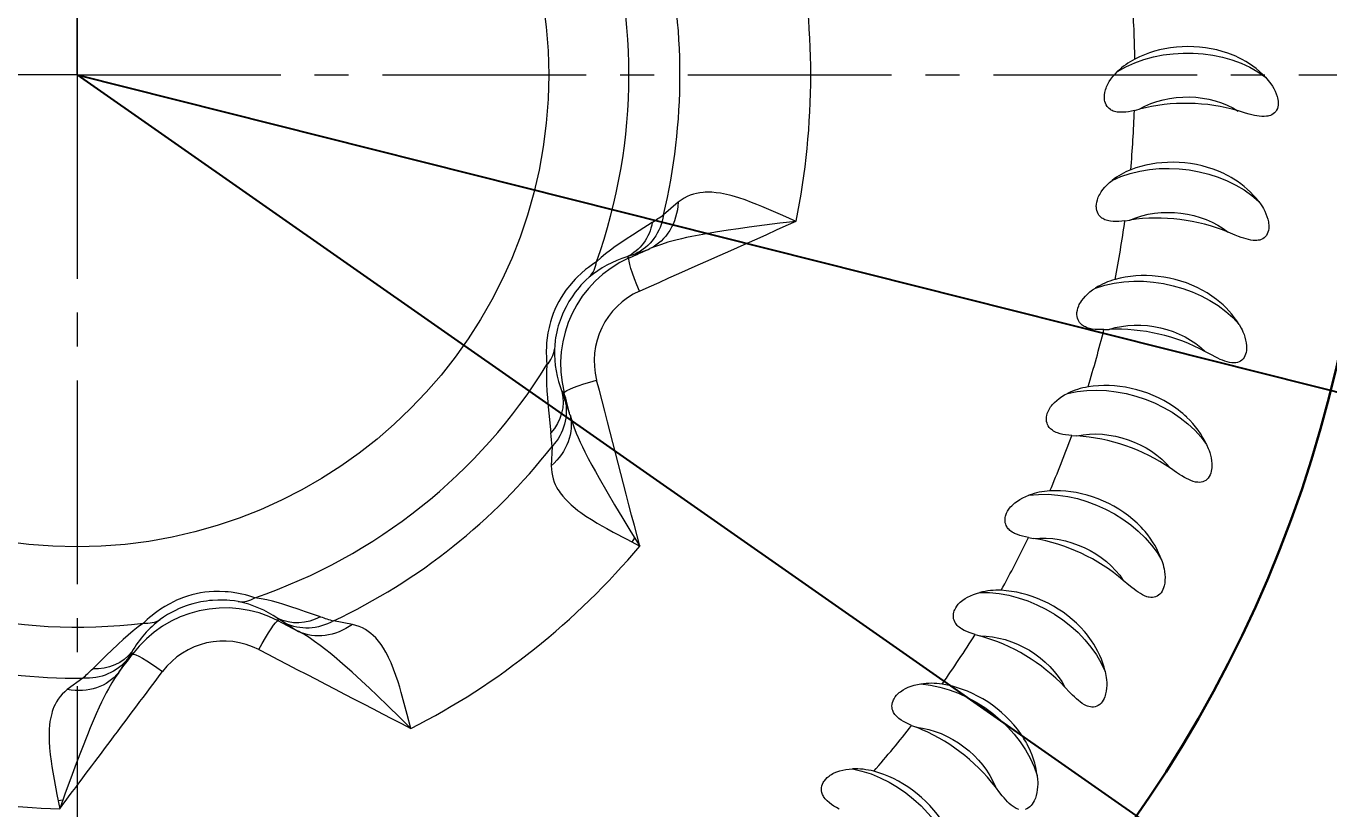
# Model space of a CAD drawing. Extents: x 89 to 601, y -20 to 440.
# Drawn here: x 232.49 to 266.08, y 171.6 to 191.78 of the extents above; entities that cross this region are included whole.
import ezdxf

# ---------------------------------------------------------------- set-up
doc = ezdxf.new("R2010")
doc.units = 0
doc.header["$LTSCALE"] = 7
doc.header["$MEASUREMENT"] = 0
doc.linetypes.add('CENTER2', pattern=[1.125, 0.75, -0.125, 0.125, -0.125])
doc.layers.get('0').update_dxf_attribs({"linetype": 'CONTINUOUS', "lineweight": 15})
for name, color, linetype, lineweight in [('1', 1, 'CENTER2', 15), ('3', 3, 'CONTINUOUS', 30), ('8', 250, 'CONTINUOUS', 15)]:
    doc.layers.add(name, color=color, linetype=linetype, lineweight=lineweight)
doc.styles.add('ITALICT', font='ITALICT.shx', dxfattribs={"width": 0.8, "height": 3})
doc.dimstyles.get("Standard").update_dxf_attribs({"dimtxt": 3, "dimasz": 3, "dimexe": 0.5, "dimexo": 0.5, "dimgap": 0.8, "dimtad": 1, "dimdsep": 46, "dimtxsty": 'ITALICT', "dimcen": 0.09, "dimazin": 2, "dimtfac": 1, "dimtmove": 0, "dimatfit": 3, "dimfxl": 1, "dimtolj": 1, "dimtzin": 0, "dimarcsym": 0})

# ---------------------------------------------------------------- blocks, each defined once
blk = doc.blocks.new('*D10')
at = {"color": 0, "lineweight": -2, "transparency": 16777216}
for p, q in [((235.058, 221.486), (314.622, 221.486)), ((314.122, 162.559), (314.122, 218.486)), ((233.654, 159.559), (314.622, 159.559))]:
    blk.add_line(p, q, dxfattribs=at)
at = {"color": 0, "transparency": 16777216}
for points in [[(313.622, 218.486), (314.622, 218.486), (314.122, 221.486)], [(313.622, 162.559), (314.622, 162.559), (314.122, 159.559)]]:
    blk.add_solid(points, dxfattribs=at)
at = {"color": 0, "transparency": 16777216, "insert": (311.822, 191.77), "char_height": 3, "attachment_point": 5, "rotation": 90, "style": 'ITALICT'}
blk.add_mtext('\\A1;61.9', dxfattribs=at)
blk = doc.blocks.new('*D56')
at = {"color": 0, "lineweight": -2, "transparency": 16777216}
for p, q in [((234.307, 266.52), (340.204, 266.52)), ((339.704, 263.52), (339.704, 117.52)), ((234.307, 114.52), (340.204, 114.52))]:
    blk.add_line(p, q, dxfattribs=at)
at = {"color": 0, "transparency": 16777216}
for points in [[(339.204, 263.52), (340.204, 263.52), (339.704, 266.52)], [(339.204, 117.52), (340.204, 117.52), (339.704, 114.52)]]:
    blk.add_solid(points, dxfattribs=at)
at = {"color": 0, "transparency": 16777216, "insert": (337.404, 190.52), "char_height": 3, "attachment_point": 5, "rotation": 90, "style": 'ITALICT'}
blk.add_mtext('\\A1;152', dxfattribs=at)
blk = doc.blocks.new('*D59')
at = {"color": 0, "lineweight": -2, "transparency": 16777216}
for p, q in [((233.807, 190.52), (289.087, 176.622)), ((306.788, 172.172), (291.997, 175.891))]:
    blk.add_line(p, q, dxfattribs=at)
at = {"color": 0, "transparency": 16777216}
blk.add_solid([(292.119, 176.376), (291.875, 175.406), (289.087, 176.622)], dxfattribs=at)
at = {"color": 0, "transparency": 16777216, "insert": (303.026, 175.49), "char_height": 3, "attachment_point": 5, "rotation": 345.8882, "style": 'ITALICT'}
blk.add_mtext('\\A1;R57', dxfattribs=at)
blk = doc.blocks.new('*D60')
at = {"color": 0, "lineweight": -2, "transparency": 16777216}
for p, q in [((233.807, 190.52), (288.098, 152.551)), ((309.376, 137.669), (290.556, 150.831))]:
    blk.add_line(p, q, dxfattribs=at)
blk.add_arc((233.807, 190.52), 66.25, 321.48913, 325.46446, dxfattribs=at)
at = {"color": 0, "transparency": 16777216}
blk.add_solid([(290.842, 151.241), (290.269, 150.422), (288.098, 152.551)], dxfattribs=at)
at = {"color": 0, "transparency": 16777216, "insert": (304.56, 143.844), "char_height": 3, "attachment_point": 5, "rotation": 325.032, "style": 'ITALICT'}
blk.add_mtext('\\A1;R66.25', dxfattribs=at)
blk = doc.blocks.new('*D62')
at = {"color": 0, "lineweight": -2, "transparency": 16777216}
for p, q in [((173.432, 212.495), (156.954, 218.492)), ((170.807, 190.52), (152.021, 190.52))]:
    blk.add_line(p, q, dxfattribs=at)
blk.add_arc((233.807, 190.52), 81.286, 162.11471, 177.88529, dxfattribs=at)
at = {"color": 0, "transparency": 16777216}
for points in [[(155.977, 215.646), (156.922, 215.322), (157.423, 218.321)], [(153.077, 193.51), (152.077, 193.529), (152.521, 190.52)]]:
    blk.add_solid(points, dxfattribs=at)
at = {"color": 0, "transparency": 16777216, "insert": (151.491, 205.035), "char_height": 3, "attachment_point": 5, "rotation": 80, "style": 'ITALICT'}
blk.add_mtext('\\A1;20°', dxfattribs=at)
blk = doc.blocks.new('*D63')
at = {"color": 0, "lineweight": -2, "transparency": 16777216}
for p, q in [((181.658, 242.669), (170.053, 254.274)), ((170.807, 190.52), (143.645, 190.52))]:
    blk.add_line(p, q, dxfattribs=at)
blk.add_arc((233.807, 190.52), 89.662, 136.91715, 178.08285, dxfattribs=at)
at = {"color": 0, "transparency": 16777216}
for points in [[(167.962, 252.112), (168.681, 251.416), (170.407, 253.92)], [(144.696, 193.511), (143.696, 193.528), (144.145, 190.52)]]:
    blk.add_solid(points, dxfattribs=at)
at = {"color": 0, "transparency": 16777216, "insert": (148.846, 225.712), "char_height": 3, "attachment_point": 5, "rotation": 67.5, "style": 'ITALICT'}
blk.add_mtext('\\A1;45°', dxfattribs=at)

msp = doc.modelspace()

# ---------------------------------------------------------------- linework, layer by layer
at = {"layer": '1'}
for p, q in [((233.807, 190.52), (233.807, 266.52)), ((233.807, 256.77), (233.807, 190.52)), ((233.807, 190.52), (171.307, 190.52)), ((233.807, 190.52), (296.307, 190.52)), ((233.807, 190.52), (233.807, 114.52))]:
    msp.add_line(p, q, dxfattribs=at)
msp.add_arc((233.807, 190.52), 57, 193.4627, 347.3297, dxfattribs=at)
at = {"layer": '3'}
for radius in [44.5, 40.105, 33.325]:
    msp.add_circle((233.807, 190.52), radius, dxfattribs=at)
at = {"layer": '8', "ltscale": 0.003281}
for p, q in [((261.067, 189.607), (261.194, 189.639)), ((260.822, 186.762), (260.952, 186.781)), ((260.281, 183.959), (260.413, 183.964)), ((259.451, 181.228), (259.582, 181.219)), ((256.958, 176.099), (257.084, 176.063)), ((255.324, 173.758), (255.446, 173.709))]:
    msp.add_line(p, q, dxfattribs=at)
at = {"layer": '8', "ltscale": 0.012495}
msp.add_line((249.306, 187.241), (248.928, 186.914), dxfattribs=at)
at = {"layer": '8', "ltscale": 0.00558}
msp.add_line((248.195, 185.905), (247.983, 185.834), dxfattribs=at)
at = {"layer": '8', "ltscale": 0.001645}
msp.add_line((248.042, 185.805), (247.983, 185.834), dxfattribs=at)
at = {"layer": '8', "ltscale": 0.005581}
for p, q in [((246.31, 182.359), (246.386, 182.149)), ((239.169, 176.394), (238.982, 176.515)), ((235.222, 175.657), (235.106, 175.466))]:
    msp.add_line(p, q, dxfattribs=at)
at = {"layer": '8', "ltscale": 0.001646}
for p, q in [((246.369, 182.33), (246.31, 182.359)), ((238.997, 176.451), (238.982, 176.515)), ((235.237, 175.593), (235.222, 175.657))]:
    msp.add_line(p, q, dxfattribs=at)
at = {"layer": '8', "ltscale": 0.012494}
for p, q in [((246.054, 180.947), (246.034, 180.447)), ((240.907, 176.359), (240.416, 176.45))]:
    msp.add_line(p, q, dxfattribs=at)
at = {"layer": '8', "ltscale": 0.003134}
msp.add_line((248.118, 178.481), (248.184, 178.588), dxfattribs=at)
at = {"layer": '8', "ltscale": 0.00328}
msp.add_line((258.339, 178.598), (258.468, 178.575), dxfattribs=at)
at = {"layer": '8', "ltscale": 0.012493}
msp.add_line((233.958, 174.976), (233.555, 174.681), dxfattribs=at)
at = {"layer": '8', "ltscale": 0.003136}
msp.add_line((233.318, 171.825), (233.442, 171.84), dxfattribs=at)
at = {"layer": '8'}
for points in [[(263.746, 190.971), (263.68, 191.001), (263.613, 191.03), (263.544, 191.058), (263.474, 191.083), (263.333, 191.129), (263.19, 191.167), (263.044, 191.198), (262.896, 191.222), (262.748, 191.239), (262.598, 191.249), (262.448, 191.251), (262.298, 191.247), (262.149, 191.236), (262, 191.219), (261.853, 191.194), (261.718, 191.165), (261.585, 191.13), (261.455, 191.089), (261.326, 191.042), (261.201, 190.989), (261.079, 190.93)], [(261.067, 189.607), (260.991, 189.589), (260.912, 189.574), (260.843, 189.564), (260.772, 189.558), (260.696, 189.558), (260.658, 189.56), (260.621, 189.565), (260.586, 189.572), (260.552, 189.581), (260.523, 189.591), (260.496, 189.603), (260.472, 189.615), (260.45, 189.628), (260.416, 189.655), (260.387, 189.682), (260.364, 189.711), (260.338, 189.753), (260.319, 189.795), (260.306, 189.838), (260.3, 189.867), (260.296, 189.895), (260.293, 189.952), (260.296, 190.009), (260.304, 190.066), (260.312, 190.102), (260.322, 190.139), (260.335, 190.177), (260.351, 190.216), (260.382, 190.283), (260.419, 190.349), (260.463, 190.415), (260.512, 190.48), (260.569, 190.545), (260.631, 190.608)], [(264.447, 190.462), (264.519, 190.379), (264.553, 190.336), (264.586, 190.292), (264.627, 190.231), (264.664, 190.168), (264.697, 190.102), (264.726, 190.034), (264.749, 189.963), (264.758, 189.927), (264.765, 189.891), (264.772, 189.842), (264.774, 189.793), (264.772, 189.745), (264.765, 189.698), (264.752, 189.653), (264.733, 189.612), (264.709, 189.575), (264.681, 189.543), (264.648, 189.516), (264.613, 189.494), (264.575, 189.478), (264.535, 189.466), (264.505, 189.459), (264.475, 189.455), (264.412, 189.451), (264.35, 189.452), (264.287, 189.458), (264.224, 189.467), (264.162, 189.479), (264.092, 189.495), (264.022, 189.512), (263.93, 189.538), (263.747, 189.592)], [(263.629, 187.839), (263.566, 187.876), (263.503, 187.912), (263.437, 187.946), (263.37, 187.979), (263.235, 188.039), (263.096, 188.092), (262.955, 188.138), (262.81, 188.177), (262.664, 188.21), (262.516, 188.235), (262.368, 188.254), (262.218, 188.265), (262.068, 188.27), (261.919, 188.268), (261.77, 188.259), (261.633, 188.244), (261.497, 188.223), (261.363, 188.196), (261.23, 188.162), (261.1, 188.123), (260.973, 188.077)], [(260.822, 186.762), (260.745, 186.753), (260.665, 186.746), (260.595, 186.743), (260.523, 186.745), (260.448, 186.752), (260.41, 186.759), (260.374, 186.767), (260.34, 186.778), (260.308, 186.79), (260.279, 186.804), (260.254, 186.818), (260.231, 186.833), (260.211, 186.848), (260.179, 186.878), (260.154, 186.909), (260.134, 186.939), (260.112, 186.984), (260.098, 187.028), (260.089, 187.072), (260.086, 187.101), (260.085, 187.13), (260.088, 187.187), (260.097, 187.243), (260.112, 187.298), (260.123, 187.334), (260.137, 187.369), (260.154, 187.406), (260.174, 187.443), (260.211, 187.506), (260.255, 187.568), (260.305, 187.629), (260.362, 187.689), (260.424, 187.747), (260.494, 187.804)], [(252.344, 186.748), (252.002, 186.899), (251.64, 187.057), (251.462, 187.132), (251.329, 187.186), (251.197, 187.237), (251.031, 187.298), (250.866, 187.353), (250.701, 187.402), (250.625, 187.422), (250.548, 187.44), (250.472, 187.457), (250.396, 187.47), (250.283, 187.486), (250.17, 187.496), (250.059, 187.499), (250.004, 187.497), (249.95, 187.494), (249.864, 187.484), (249.78, 187.469), (249.697, 187.448), (249.617, 187.421), (249.539, 187.388), (249.458, 187.346), (249.381, 187.297), (249.306, 187.241)], [(264.273, 187.259), (264.336, 187.17), (264.366, 187.124), (264.393, 187.076), (264.428, 187.011), (264.458, 186.944), (264.484, 186.876), (264.506, 186.805), (264.521, 186.732), (264.527, 186.695), (264.53, 186.659), (264.532, 186.609), (264.529, 186.56), (264.522, 186.512), (264.509, 186.467), (264.492, 186.423), (264.469, 186.384), (264.441, 186.35), (264.41, 186.321), (264.374, 186.298), (264.337, 186.28), (264.297, 186.267), (264.257, 186.259), (264.226, 186.256), (264.195, 186.255), (264.133, 186.257), (264.071, 186.265), (264.009, 186.278), (263.948, 186.294), (263.887, 186.312), (263.819, 186.335), (263.752, 186.359), (263.662, 186.394), (263.486, 186.467)], [(248.637, 186.721), (248.296, 186.504), (248.127, 186.395), (247.96, 186.287), (247.779, 186.164), (247.682, 186.096), (247.556, 186.003), (247.435, 185.91), (247.32, 185.814), (247.197, 185.704)], [(252.344, 186.748), (251.929, 186.698), (251.529, 186.648), (251.136, 186.597), (250.862, 186.559), (250.59, 186.519), (250.263, 186.467), (249.939, 186.411), (249.66, 186.358), (249.523, 186.329), (249.388, 186.298), (249.211, 186.254), (249.039, 186.207), (248.873, 186.155), (248.722, 186.102), (248.578, 186.044)], [(247.197, 185.704), (247.132, 185.662), (247.062, 185.613), (246.992, 185.561), (246.918, 185.503), (246.813, 185.413), (246.705, 185.312), (246.651, 185.257), (246.597, 185.2), (246.503, 185.09), (246.457, 185.033), (246.412, 184.973), (246.348, 184.881), (246.287, 184.785), (246.23, 184.686), (246.177, 184.584), (246.129, 184.48), (246.085, 184.374), (246.047, 184.266), (246.013, 184.158), (245.993, 184.086), (245.976, 184.015), (245.947, 183.872), (245.927, 183.743), (245.914, 183.617), (245.907, 183.498), (245.904, 183.421), (245.904, 183.347), (245.906, 183.261), (245.91, 183.182), (245.921, 183.054)], [(247.009, 185.306), (246.935, 185.24), (246.848, 185.154), (246.799, 185.101), (246.748, 185.043), (246.7, 184.984), (246.651, 184.921), (246.568, 184.804), (246.527, 184.742), (246.488, 184.678), (246.45, 184.612), (246.413, 184.544), (246.367, 184.451), (246.325, 184.357), (246.286, 184.262), (246.26, 184.191), (246.236, 184.121), (246.215, 184.051), (246.196, 183.983), (246.176, 183.901), (246.159, 183.823), (246.145, 183.747), (246.134, 183.676), (246.121, 183.551), (246.115, 183.449)], [(263.186, 184.736), (263.127, 184.78), (263.067, 184.822), (263.006, 184.863), (262.943, 184.903), (262.814, 184.977), (262.682, 185.044), (262.546, 185.105), (262.407, 185.159), (262.265, 185.206), (262.12, 185.247), (261.974, 185.281), (261.827, 185.308), (261.678, 185.328), (261.529, 185.342), (261.38, 185.348), (261.242, 185.348), (261.105, 185.341), (260.969, 185.328), (260.833, 185.309), (260.7, 185.283), (260.569, 185.251)], [(260.281, 183.959), (260.204, 183.958), (260.123, 183.959), (260.054, 183.964), (259.982, 183.973), (259.908, 183.988), (259.871, 183.999), (259.836, 184.011), (259.803, 184.025), (259.773, 184.041), (259.746, 184.057), (259.722, 184.074), (259.701, 184.091), (259.683, 184.109), (259.654, 184.142), (259.632, 184.175), (259.616, 184.207), (259.599, 184.254), (259.589, 184.299), (259.585, 184.344), (259.585, 184.373), (259.587, 184.402), (259.596, 184.458), (259.611, 184.513), (259.631, 184.567), (259.646, 184.601), (259.664, 184.634), (259.685, 184.669), (259.708, 184.704), (259.752, 184.763), (259.802, 184.82), (259.858, 184.875), (259.92, 184.929), (259.989, 184.98), (260.064, 185.029)], [(263.765, 184.093), (263.819, 183.997), (263.843, 183.948), (263.866, 183.898), (263.893, 183.83), (263.916, 183.76), (263.935, 183.689), (263.949, 183.616), (263.957, 183.542), (263.959, 183.505), (263.958, 183.468), (263.954, 183.419), (263.947, 183.371), (263.934, 183.324), (263.917, 183.28), (263.895, 183.238), (263.869, 183.202), (263.838, 183.17), (263.803, 183.145), (263.766, 183.126), (263.726, 183.112), (263.686, 183.104), (263.645, 183.1), (263.614, 183.1), (263.583, 183.102), (263.521, 183.111), (263.46, 183.125), (263.4, 183.144), (263.341, 183.166), (263.282, 183.191), (263.217, 183.221), (263.153, 183.252), (263.068, 183.296), (262.899, 183.387)], [(245.921, 183.054), (245.912, 182.888), (245.909, 182.72), (245.912, 182.549), (245.92, 182.376), (245.932, 182.201), (245.954, 181.964), (245.97, 181.804), (246.024, 181.295)], [(262.42, 181.697), (262.367, 181.747), (262.312, 181.795), (262.255, 181.842), (262.196, 181.888), (262.076, 181.975), (261.951, 182.056), (261.822, 182.13), (261.69, 182.199), (261.553, 182.261), (261.414, 182.316), (261.272, 182.365), (261.128, 182.408), (260.983, 182.443), (260.836, 182.472), (260.688, 182.494), (260.551, 182.508), (260.414, 182.516), (260.277, 182.517), (260.141, 182.512), (260.005, 182.501), (259.871, 182.482)], [(259.451, 181.228), (259.373, 181.234), (259.293, 181.244), (259.225, 181.256), (259.155, 181.273), (259.082, 181.296), (259.047, 181.31), (259.013, 181.326), (258.982, 181.343), (258.953, 181.362), (258.928, 181.381), (258.906, 181.4), (258.887, 181.42), (258.871, 181.439), (258.846, 181.475), (258.828, 181.51), (258.814, 181.544), (258.802, 181.592), (258.798, 181.638), (258.798, 181.683), (258.801, 181.712), (258.806, 181.741), (258.821, 181.796), (258.841, 181.849), (258.867, 181.9), (258.886, 181.932), (258.907, 181.964), (258.931, 181.997), (258.958, 182.029), (259.008, 182.083), (259.064, 182.134), (259.125, 182.183), (259.193, 182.23), (259.266, 182.274), (259.346, 182.315)], [(246.516, 181.763), (246.562, 181.609), (246.617, 181.453), (246.679, 181.293), (246.728, 181.177), (246.781, 181.06), (246.84, 180.934), (246.902, 180.807), (246.988, 180.638), (247.078, 180.468), (247.171, 180.297), (247.267, 180.126), (247.464, 179.783), (247.667, 179.438), (247.876, 179.092), (248.088, 178.744), (248.314, 178.379)], [(262.929, 180.996), (262.973, 180.896), (262.992, 180.844), (263.009, 180.792), (263.029, 180.722), (263.045, 180.65), (263.056, 180.577), (263.062, 180.503), (263.063, 180.429), (263.06, 180.392), (263.056, 180.355), (263.047, 180.307), (263.034, 180.26), (263.017, 180.214), (262.996, 180.172), (262.97, 180.133), (262.939, 180.1), (262.905, 180.072), (262.868, 180.05), (262.829, 180.035), (262.788, 180.025), (262.747, 180.021), (262.706, 180.022), (262.675, 180.025), (262.644, 180.03), (262.584, 180.046), (262.525, 180.066), (262.467, 180.091), (262.41, 180.119), (262.355, 180.15), (262.293, 180.186), (262.232, 180.225), (262.152, 180.277), (261.994, 180.385)], [(246.034, 180.447), (246.037, 180.36), (246.045, 180.274), (246.061, 180.19), (246.082, 180.109), (246.11, 180.029), (246.137, 179.964), (246.169, 179.901), (246.204, 179.839), (246.233, 179.794), (246.263, 179.749), (246.33, 179.663), (246.396, 179.588), (246.467, 179.516), (246.542, 179.445), (246.596, 179.398), (246.652, 179.352), (246.72, 179.299), (246.791, 179.247), (246.926, 179.152), (247.068, 179.061), (247.214, 178.973), (247.337, 178.901), (247.463, 178.83), (247.633, 178.737), (247.981, 178.553), (248.314, 178.379)], [(261.341, 178.754), (261.293, 178.809), (261.243, 178.863), (261.192, 178.916), (261.138, 178.968), (261.028, 179.067), (260.912, 179.16), (260.792, 179.248), (260.667, 179.33), (260.538, 179.406), (260.405, 179.475), (260.269, 179.539), (260.131, 179.596), (259.99, 179.647), (259.847, 179.691), (259.702, 179.728), (259.567, 179.757), (259.432, 179.779), (259.296, 179.794), (259.159, 179.804), (259.024, 179.806), (258.888, 179.802)], [(258.339, 178.598), (258.263, 178.613), (258.184, 178.631), (258.117, 178.65), (258.049, 178.674), (257.98, 178.704), (257.946, 178.722), (257.914, 178.741), (257.885, 178.762), (257.858, 178.784), (257.835, 178.805), (257.816, 178.827), (257.799, 178.848), (257.784, 178.869), (257.763, 178.907), (257.749, 178.944), (257.739, 178.979), (257.732, 179.028), (257.732, 179.075), (257.738, 179.119), (257.744, 179.148), (257.752, 179.176), (257.772, 179.229), (257.798, 179.279), (257.829, 179.328), (257.851, 179.358), (257.875, 179.387), (257.903, 179.417), (257.932, 179.446), (257.988, 179.495), (258.049, 179.54), (258.115, 179.582), (258.187, 179.622), (258.265, 179.658), (258.348, 179.69)], [(261.774, 178.004), (261.807, 177.9), (261.821, 177.847), (261.832, 177.793), (261.845, 177.721), (261.853, 177.648), (261.857, 177.574), (261.855, 177.5), (261.848, 177.426), (261.841, 177.39), (261.833, 177.354), (261.819, 177.306), (261.802, 177.261), (261.78, 177.217), (261.754, 177.178), (261.724, 177.142), (261.69, 177.112), (261.653, 177.087), (261.614, 177.07), (261.574, 177.059), (261.532, 177.053), (261.491, 177.054), (261.45, 177.059), (261.42, 177.065), (261.39, 177.073), (261.331, 177.095), (261.275, 177.122), (261.22, 177.153), (261.166, 177.187), (261.114, 177.223), (261.057, 177.265), (261, 177.31), (260.926, 177.37), (260.781, 177.494)], [(238.391, 177.049), (238.317, 177.073), (238.235, 177.098), (238.151, 177.12), (238.059, 177.142), (237.923, 177.168), (237.777, 177.189), (237.7, 177.197), (237.622, 177.204), (237.478, 177.209), (237.404, 177.209), (237.33, 177.207), (237.217, 177.2), (237.104, 177.187), (236.991, 177.17), (236.879, 177.148), (236.767, 177.121), (236.657, 177.089), (236.549, 177.052), (236.444, 177.011), (236.375, 176.982), (236.308, 176.95), (236.179, 176.884), (236.066, 176.819), (235.959, 176.751), (235.861, 176.682), (235.799, 176.636), (235.741, 176.59), (235.676, 176.535), (235.616, 176.483), (235.523, 176.395)], [(240.083, 176.557), (239.701, 176.688), (239.511, 176.753), (239.322, 176.815), (239.113, 176.881), (238.999, 176.914), (238.848, 176.955), (238.7, 176.991), (238.553, 177.021), (238.391, 177.049)], [(256.958, 176.099), (256.884, 176.122), (256.808, 176.148), (256.743, 176.174), (256.678, 176.205), (256.612, 176.242), (256.581, 176.264), (256.551, 176.286), (256.524, 176.31), (256.5, 176.334), (256.479, 176.358), (256.462, 176.381), (256.447, 176.404), (256.435, 176.426), (256.418, 176.467), (256.407, 176.505), (256.402, 176.541), (256.4, 176.59), (256.405, 176.637), (256.415, 176.68), (256.424, 176.708), (256.435, 176.735), (256.46, 176.786), (256.491, 176.833), (256.527, 176.878), (256.552, 176.906), (256.579, 176.932), (256.61, 176.959), (256.643, 176.985), (256.703, 177.027), (256.768, 177.066), (256.839, 177.101), (256.915, 177.133), (256.996, 177.161), (257.082, 177.184)], [(259.96, 175.941), (259.918, 176.001), (259.875, 176.059), (259.829, 176.117), (259.781, 176.175), (259.682, 176.284), (259.577, 176.389), (259.466, 176.489), (259.35, 176.583), (259.23, 176.672), (259.105, 176.756), (258.977, 176.833), (258.845, 176.905), (258.71, 176.97), (258.572, 177.029), (258.432, 177.081), (258.301, 177.123), (258.169, 177.159), (258.035, 177.189), (257.9, 177.212), (257.765, 177.229), (257.631, 177.239)], [(237.962, 176.948), (237.864, 176.964), (237.743, 176.979), (237.671, 176.984), (237.593, 176.988), (237.517, 176.989), (237.438, 176.988), (237.295, 176.98), (237.221, 176.973), (237.146, 176.963), (237.071, 176.952), (236.995, 176.938), (236.894, 176.916), (236.794, 176.891), (236.696, 176.862), (236.624, 176.838), (236.554, 176.813), (236.486, 176.786), (236.421, 176.758), (236.344, 176.723), (236.273, 176.688), (236.204, 176.651), (236.142, 176.615), (236.036, 176.548), (235.953, 176.489)], [(235.523, 176.395), (235.387, 176.298), (235.254, 176.195), (235.122, 176.086), (234.992, 175.972), (234.863, 175.853), (234.691, 175.689), (234.576, 175.577), (234.212, 175.217)], [(242.416, 173.676), (242.321, 174.037), (242.218, 174.419), (242.166, 174.605), (242.125, 174.742), (242.083, 174.877), (242.027, 175.045), (241.968, 175.209), (241.903, 175.368), (241.871, 175.44), (241.838, 175.511), (241.803, 175.581), (241.766, 175.649), (241.708, 175.748), (241.645, 175.842), (241.578, 175.93), (241.543, 175.972), (241.506, 176.013), (241.445, 176.074), (241.381, 176.13), (241.313, 176.181), (241.242, 176.227), (241.167, 176.268), (241.084, 176.305), (240.997, 176.335), (240.907, 176.359)], [(242.416, 173.676), (242.118, 173.969), (241.83, 174.251), (241.544, 174.526), (241.344, 174.716), (241.143, 174.904), (240.899, 175.128), (240.653, 175.346), (240.437, 175.531), (240.329, 175.62), (240.221, 175.707), (240.076, 175.818), (239.932, 175.922), (239.788, 176.02), (239.652, 176.105), (239.517, 176.181)], [(234.884, 175.124), (234.793, 174.992), (234.705, 174.852), (234.619, 174.704), (234.559, 174.593), (234.5, 174.479), (234.438, 174.354), (234.378, 174.227), (234.299, 174.053), (234.223, 173.877), (234.147, 173.698), (234.073, 173.517), (233.927, 173.148), (233.785, 172.774), (233.644, 172.396), (233.504, 172.013), (233.36, 171.609)], [(260.313, 175.15), (260.334, 175.042), (260.342, 174.988), (260.348, 174.933), (260.353, 174.86), (260.354, 174.787), (260.35, 174.713), (260.34, 174.64), (260.325, 174.567), (260.315, 174.531), (260.303, 174.496), (260.285, 174.451), (260.262, 174.407), (260.236, 174.366), (260.206, 174.329), (260.173, 174.297), (260.136, 174.271), (260.097, 174.25), (260.056, 174.237), (260.014, 174.23), (259.973, 174.229), (259.932, 174.234), (259.892, 174.243), (259.862, 174.252), (259.833, 174.264), (259.777, 174.291), (259.724, 174.324), (259.673, 174.361), (259.623, 174.4), (259.575, 174.441), (259.522, 174.49), (259.471, 174.54), (259.403, 174.608), (259.271, 174.746)], [(233.555, 174.681), (233.489, 174.624), (233.427, 174.564), (233.371, 174.5), (233.321, 174.432), (233.275, 174.361), (233.242, 174.299), (233.212, 174.235), (233.186, 174.169), (233.168, 174.118), (233.153, 174.066), (233.127, 173.96), (233.109, 173.862), (233.097, 173.762), (233.089, 173.659), (233.086, 173.587), (233.085, 173.515), (233.085, 173.428), (233.088, 173.34), (233.099, 173.176), (233.116, 173.008), (233.138, 172.839), (233.159, 172.698), (233.182, 172.555), (233.216, 172.364), (233.289, 171.977), (233.36, 171.609)], [(255.324, 173.758), (255.253, 173.789), (255.18, 173.823), (255.118, 173.855), (255.057, 173.892), (254.995, 173.937), (254.966, 173.961), (254.939, 173.987), (254.914, 174.013), (254.892, 174.04), (254.875, 174.066), (254.86, 174.091), (254.848, 174.115), (254.838, 174.138), (254.825, 174.18), (254.819, 174.219), (254.817, 174.256), (254.82, 174.305), (254.83, 174.351), (254.844, 174.393), (254.856, 174.42), (254.87, 174.445), (254.901, 174.493), (254.937, 174.537), (254.977, 174.578), (255.005, 174.603), (255.034, 174.626), (255.068, 174.65), (255.103, 174.673), (255.167, 174.708), (255.236, 174.74), (255.31, 174.767), (255.389, 174.791), (255.472, 174.81), (255.56, 174.825)], [(258.293, 173.287), (258.258, 173.351), (258.22, 173.414), (258.181, 173.476), (258.139, 173.538), (258.052, 173.658), (257.958, 173.773), (257.859, 173.884), (257.753, 173.99), (257.643, 174.091), (257.528, 174.187), (257.408, 174.277), (257.284, 174.362), (257.157, 174.441), (257.026, 174.514), (256.893, 174.58), (256.767, 174.636), (256.639, 174.686), (256.509, 174.73), (256.377, 174.767), (256.245, 174.798), (256.112, 174.822)], [(253.454, 171.601), (253.386, 171.639), (253.317, 171.68), (253.259, 171.719), (253.202, 171.762), (253.145, 171.813), (253.119, 171.84), (253.095, 171.869), (253.073, 171.897), (253.054, 171.926), (253.039, 171.954), (253.027, 171.98), (253.018, 172.005), (253.01, 172.03), (253.002, 172.073), (253, 172.112), (253.002, 172.149), (253.01, 172.198), (253.025, 172.242), (253.043, 172.283), (253.058, 172.308), (253.074, 172.332), (253.11, 172.376), (253.15, 172.416), (253.194, 172.453), (253.225, 172.474), (253.257, 172.494), (253.292, 172.515), (253.33, 172.533), (253.397, 172.562), (253.469, 172.586), (253.546, 172.606), (253.626, 172.621), (253.711, 172.632), (253.801, 172.637)], [(256.358, 170.822), (256.329, 170.889), (256.298, 170.956), (256.266, 171.022), (256.231, 171.088), (256.157, 171.216), (256.076, 171.34), (255.988, 171.461), (255.894, 171.577), (255.795, 171.689), (255.691, 171.797), (255.581, 171.899), (255.467, 171.997), (255.348, 172.088), (255.226, 172.175), (255.1, 172.255), (254.981, 172.323), (254.858, 172.386), (254.734, 172.443), (254.607, 172.494), (254.479, 172.538), (254.349, 172.576)], [(258.561, 172.463), (258.571, 172.354), (258.574, 172.3), (258.574, 172.245), (258.571, 172.171), (258.564, 172.098), (258.552, 172.026), (258.535, 171.953), (258.513, 171.883), (258.499, 171.848), (258.483, 171.814), (258.46, 171.771), (258.433, 171.73), (258.403, 171.692), (258.369, 171.659), (258.333, 171.63), (258.293, 171.607), (258.252, 171.591)], [(258.086, 171.592), (258.047, 171.606), (258.019, 171.618), (257.991, 171.632), (257.939, 171.666), (257.889, 171.704), (257.842, 171.745), (257.796, 171.79), (257.753, 171.836), (257.706, 171.89), (257.66, 171.945), (257.6, 172.02), (257.483, 172.171)]]:
    msp.add_lwpolyline(points, dxfattribs=at)
msp.add_circle((233.807, 190.52), 12.161, dxfattribs=at)
for centre, radius, start, end in [((233.807, 190.52), 14.229, 340.2183, 19.7817), ((233.807, 190.52), 18.916, 348.4994, 11.5006), ((233.807, 190.52), 15.544, 346.5872, 13.4134), ((233.807, 190.52), 27.275, 0.8613, 4.0809), ((261.976, 189.211), 1.939, 117.5475, 133.8921), ((262.729, 188.832), 2.368, 43.4957, 64.5677), ((262.387, 184.992), 4.797, 73.5291, 104.3925), ((233.807, 190.52), 27.275, 354.8613, 358.0809), ((261.685, 186.273), 1.939, 111.5475, 127.8921), ((262.394, 185.818), 2.368, 37.4957, 58.5677), ((241.475, 197.81), 13.2, 302.8548, 304.3715), ((233.807, 190.52), 27.275, 348.8613, 352.0809), ((261.652, 182.035), 4.797, 67.5291, 98.3925), ((249.262, 183.077), 2.988, 114.092, 194.4794), ((248.768, 183.224), 2.725, 106.7385, 130.1975), ((244.511, 196.606), 11.318, 288.9957, 291.0604), ((246.497, 185.789), 0.705, 316.6638, 353.1017), ((261.088, 183.383), 1.939, 105.5475, 121.8921), ((249.107, 183.152), 1.967, 113.978, 194.5935), ((261.746, 182.856), 2.368, 31.4957, 52.5677), ((233.807, 190.52), 27.275, 342.8613, 346.0809), ((260.613, 179.171), 4.797, 61.5291, 92.3925), ((245.418, 183.549), 0.705, 315.4692, 351.9075), ((248.839, 183.372), 2.725, 178.3742, 201.8319), ((233.807, 190.52), 14.229, 288.7897, 328.3531), ((260.193, 180.57), 1.939, 99.5475, 115.8921), ((235.722, 178.357), 11.318, 17.5112, 19.5758), ((260.792, 179.977), 2.368, 25.4957, 46.5677), ((232.878, 179.979), 13.211, 4.2002, 5.7156), ((233.807, 190.52), 27.275, 336.8613, 340.0809), ((259.28, 176.431), 4.797, 55.5291, 86.3925), ((233.807, 190.52), 15.544, 295.1586, 321.9843), ((259.008, 177.866), 1.939, 93.5475, 109.8921), ((259.542, 177.214), 2.368, 19.4957, 40.5677), ((233.807, 190.52), 14.229, 237.3611, 276.9245), ((233.807, 190.52), 18.916, 297.0708, 320.072), ((233.807, 190.52), 27.275, 330.8613, 334.0809), ((257.667, 173.846), 4.797, 49.5291, 80.3925), ((238.02, 177.649), 0.705, 265.2352, 301.6732), ((257.548, 175.302), 1.939, 87.5475, 103.8921), ((237.624, 173.797), 2.988, 62.6636, 143.0507), ((237.431, 174.275), 2.724, 55.3062, 78.77), ((233.807, 190.52), 15.544, 243.73, 270.5557), ((237.591, 174.312), 2.724, 126.9443, 150.408), ((235.596, 177.096), 0.705, 264.0406, 300.4789), ((245.239, 185.946), 11.318, 237.5671, 239.6318), ((244.288, 189.07), 13.2, 251.4262, 252.9429), ((233.807, 190.52), 27.275, 324.8613, 328.0809), ((255.794, 171.443), 4.797, 43.5291, 74.3925), ((237.586, 173.965), 1.967, 62.5494, 143.1649), ((258.01, 174.597), 2.368, 13.4957, 34.5677), ((225.492, 181.439), 11.318, 326.0826, 328.1472), ((224.987, 184.674), 13.211, 312.7716, 314.2871), ((255.827, 172.903), 1.939, 81.5475, 97.8921), ((233.807, 190.52), 27.275, 318.8613, 322.0809), ((253.679, 169.249), 4.797, 37.5291, 68.3925), ((233.807, 190.52), 18.916, 245.6423, 268.6434), ((256.213, 172.154), 2.368, 7.4957, 28.5677), ((253.865, 170.698), 1.939, 75.5475, 91.8921)]:
    msp.add_arc(centre, radius, start, end, dxfattribs=at)
at = {"layer": '8', "extrusion": (0, 0, -1)}
for centre, major_axis, ratio, start_param, end_param in [((262.432, 189.148), (2.74, 0), 0.707107, 3.995153, 5.538269), ((262.432, 188.582), (1.94, 0), 0.707107, 4.020218, 5.456624), ((262.132, 186.164), (2.725, -0.286), 0.707107, 3.995153, 5.538269), ((247.905, 187.538), (0.601, -1.525), 0.831793, 5.214831, 6.225342), ((262.073, 185.601), (1.929, -0.203), 0.707107, 4.020218, 5.456624), ((247.597, 187.232), (0.499, -1.368), 0.916579, 5.256929, 6.202865), ((247.446, 187.026), (0.449, -1.229), 0.914829, 5.273022, 6.203668), ((239.631, 177.6), (-89.684, -40.42), 0.032079, 1.682139, 1.727475), ((248.453, 184.894), (-0.408, 0.913), 0.111056, 4.823259, 6.250901), ((239.279, 178.381), (-90.587, -40.827), 0.032079, 1.682139, 1.68808), ((261.522, 183.227), (2.68, -0.57), 0.707107, 3.995153, 5.538269), ((261.404, 182.673), (1.898, -0.403), 0.707107, 4.020218, 5.456624), ((247.337, 182.577), (-0.968, -0.251), 0.111056, 0.032284, 1.459927), ((247.54, 194.023), (24.315, -95.32), 0.032079, 1.414117, 1.459453), ((260.608, 180.37), (2.606, -0.847), 0.707107, 3.995153, 5.538269), ((245.042, 182.036), (-1.241, -0.415), 0.914829, 3.221113, 4.151758), ((244.976, 181.789), (-1.381, -0.463), 0.916578, 3.2219, 4.167836), ((246.709, 193.811), (24.56, -96.279), 0.032079, 1.453512, 1.459453), ((244.929, 181.358), (-1.567, -0.481), 0.831792, 3.199417, 4.209932), ((260.433, 179.832), (1.845, -0.599), 0.707107, 4.020218, 5.456624), ((259.4, 177.624), (2.503, -1.114), 0.707107, 3.995153, 5.538269), ((259.17, 177.107), (1.772, -0.789), 0.707107, 4.020218, 5.456624), ((257.912, 175.019), (2.373, -1.37), 0.707107, 3.995153, 5.538269), ((238.54, 175.562), (0.46, 0.888), 0.111056, 4.823259, 6.250901), ((239.579, 177.679), (-0.68, -1.118), 0.914829, 5.273022, 6.203668), ((227.728, 178.674), (-88.4, 45.368), 0.032079, 1.682139, 1.68808), ((239.834, 177.689), (-0.758, -1.243), 0.916579, 5.256929, 6.202865), ((240.265, 177.639), (-0.818, -1.42), 0.831793, 5.214831, 6.225342), ((257.629, 174.53), (1.68, -0.97), 0.707107, 4.020218, 5.456624), ((227.337, 177.911), (-87.519, 44.916), 0.032079, 1.682139, 1.727475), ((233.945, 176.345), (-1.223, 0.791), 0.916578, 3.2219, 4.167836), ((234.179, 176.446), (-1.098, 0.712), 0.914829, 3.221113, 4.151758), ((244.425, 182.485), (-59.961, -79.231), 0.032079, 1.453512, 1.459453), ((236.034, 174.99), (-0.8, 0.601), 0.111056, 0.032284, 1.459927), ((245.108, 181.968), (-59.364, -78.441), 0.032079, 1.414117, 1.459453), ((233.578, 176.112), (-1.353, 0.925), 0.831792, 3.199417, 4.209932), ((256.159, 172.585), (2.217, -1.611), 0.707107, 3.995153, 5.538269), ((255.827, 172.127), (1.57, -1.14), 0.707107, 4.020218, 5.456624), ((254.162, 170.347), (2.036, -1.833), 0.707107, 3.995153, 5.538269)]:
    msp.add_ellipse(centre, major_axis=major_axis, ratio=ratio, start_param=start_param, end_param=end_param, dxfattribs=at)

# ---------------------------------------------------------------- dimensions: what is measured, and where the dimension line sits
dim = msp.add_aligned_dim(p1=(233.807, 266.52), p2=(233.807, 114.52), distance=105.896, dimstyle='Standard')
dim.commit()
dim.dimension.update_dxf_attribs({"geometry": '*D56', "text_midpoint": (337.404, 190.52)})
for base, line1, line2, picture, middle in [((156.158, 235.351), ((191.911, 232.416), (182.012, 242.315)), ((171.307, 190.52), (296.307, 190.52)), '*D63', (148.846, 225.712)), ((154.712, 209.266), ((171.307, 190.52), (296.307, 190.52)), ((186.588, 207.706), (173.902, 212.324)), '*D62', (151.491, 205.035))]:
    dim = msp.add_angular_dim_2l(base=base, line1=line1, line2=line2, dimstyle='Standard')
    dim.commit()
    dim.dimension.update_dxf_attribs({"geometry": picture, "text_midpoint": middle})
dim = msp.add_linear_dim(base=(314.122, 221.486), p1=(233.154, 159.559), p2=(234.558, 221.486), angle=90, dimstyle='Standard', override={"dimdec": 1})
dim.commit()
dim.dimension.update_dxf_attribs({"geometry": '*D10', "text_midpoint": (314.122, 191.77), "dimtype": 160})
for mpoint, picture, middle in [((289.087, 176.622), '*D59', (302.466, 173.259)), ((288.098, 152.551), '*D60', (303.242, 141.959))]:
    dim = msp.add_radius_dim(center=(233.807, 190.52), mpoint=mpoint, dimstyle='Standard')
    dim.commit()
    dim.dimension.update_dxf_attribs({"geometry": picture, "text_midpoint": middle, "dimtype": 164})

doc.saveas('drawing.dxf')
